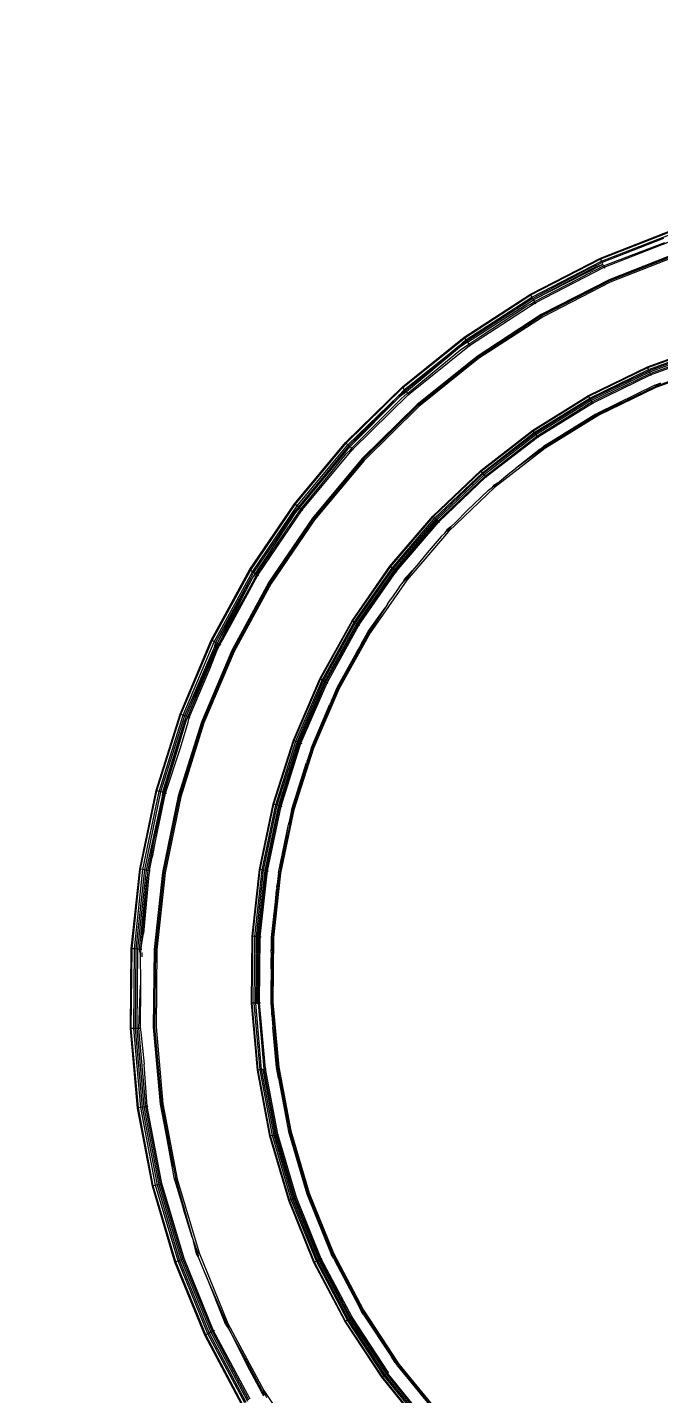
# Model space of a CAD drawing. Header units: millimetres. Extents: x -4865574 to 353735, y -2734656 to 279194.
# Drawn here: x -4832993.6 to -4832963.9, y -2670837 to -2670772.7 of the extents above; entities that cross this region are included whole.
import ezdxf

# ---------------------------------------------------------------- set-up
doc = ezdxf.new("R2010")
doc.units = ezdxf.units.MM
doc.layers.add('+AT9-Hardscape', color=1, linetype='Continuous')
doc.layers.add('+AT9-Hatch', color=8, linetype='Continuous')

# ---------------------------------------------------------------- blocks, each defined once
blk = doc.blocks.new('TABLE1')
at = {"layer": '+AT9-Hardscape'}
for p, q in [((-1308.096, 456.9), (-1304.667, 458.244)), ((-1308.08, 456.862), (-1304.656, 458.204)), ((-1308.037, 456.757), (-1304.623, 458.095)), ((-1305.129, 457.816), (-1308.011, 456.693)), ((-1307.946, 456.535), (-1305.074, 457.641)), ((-1307.92, 456.471), (-1304.561, 457.787)), ((-1304.355, 457.191), (-1307.681, 455.887)), ((-1307.67, 455.859), (-1304.347, 457.162)), ((-1304.337, 457.129), (-1307.657, 455.828)), ((-1304.319, 457.067), (-1307.632, 455.768)), ((-1311.381, 455.208), (-1308.096, 456.9)), ((-1311.362, 455.172), (-1308.08, 456.862)), ((-1311.309, 455.072), (-1308.037, 456.757)), ((-1308.491, 456.468), (-1311.273, 455.004)), ((-1307.974, 456.603), (-1311.241, 454.945)), ((-1308.465, 456.406), (-1311.241, 454.945)), ((-1311.164, 454.8), (-1307.92, 456.471)), ((-1308.284, 456.551), (-1308.491, 456.468)), ((-1307.974, 456.603), (-1308.465, 456.406)), ((-1308.347, 456.329), (-1307.946, 456.535)), ((-1308.011, 456.693), (-1308.284, 456.551)), ((-1308.08, 456.862), (-1308.096, 456.9)), ((-1308.037, 456.757), (-1308.08, 456.862)), ((-1308.011, 456.693), (-1308.037, 456.757)), ((-1307.984, 456.628), (-1308.011, 456.693)), ((-1307.974, 456.603), (-1307.946, 456.535)), ((-1307.946, 456.535), (-1307.92, 456.471)), ((-1307.92, 456.471), (-1307.903, 456.43)), ((-1311.197, 454.861), (-1309.156, 455.912)), ((-1307.681, 455.887), (-1310.869, 454.246)), ((-1310.854, 454.219), (-1307.67, 455.859)), ((-1307.657, 455.828), (-1310.839, 454.189)), ((-1307.632, 455.768), (-1310.808, 454.133)), ((-1309.156, 455.912), (-1308.42, 456.299)), ((-1308.42, 456.299), (-1308.347, 456.329)), ((-1314.491, 453.186), (-1311.381, 455.208)), ((-1314.468, 453.152), (-1311.362, 455.172)), ((-1314.406, 453.058), (-1311.309, 455.072)), ((-1311.362, 455.172), (-1311.381, 455.208)), ((-1311.309, 455.072), (-1311.362, 455.172)), ((-1311.273, 455.004), (-1311.309, 455.072)), ((-1311.273, 455.004), (-1314.371, 453.006)), ((-1314.333, 452.951), (-1311.241, 454.945)), ((-1314.235, 452.803), (-1311.164, 454.8)), ((-1313.708, 453.229), (-1311.619, 454.616)), ((-1311.619, 454.616), (-1311.381, 454.741)), ((-1311.381, 454.741), (-1311.197, 454.861)), ((-1311.241, 454.945), (-1311.273, 455.004)), ((-1311.241, 454.945), (-1311.197, 454.861)), ((-1311.197, 454.861), (-1311.164, 454.8)), ((-1311.164, 454.8), (-1311.144, 454.761)), ((-1310.869, 454.246), (-1313.886, 452.284)), ((-1313.869, 452.259), (-1310.854, 454.219)), ((-1310.839, 454.189), (-1313.85, 452.231)), ((-1310.808, 454.133), (-1313.814, 452.178)), ((-1317.393, 450.854), (-1314.491, 453.186)), ((-1317.367, 450.822), (-1314.468, 453.152)), ((-1314.468, 453.152), (-1314.491, 453.186)), ((-1314.406, 453.058), (-1314.468, 453.152)), ((-1314.273, 452.861), (-1313.708, 453.229)), ((-1317.295, 450.736), (-1314.744, 452.758)), ((-1314.744, 452.758), (-1317.251, 450.683)), ((-1314.706, 452.703), (-1317.251, 450.683)), ((-1314.706, 452.703), (-1317.197, 450.619)), ((-1317.1, 450.501), (-1314.235, 452.803)), ((-1316.984, 450.682), (-1314.641, 452.608)), ((-1314.744, 452.758), (-1314.406, 453.058)), ((-1314.371, 453.006), (-1314.744, 452.758)), ((-1314.371, 453.006), (-1314.706, 452.703)), ((-1314.333, 452.951), (-1314.706, 452.703)), ((-1314.641, 452.608), (-1314.331, 452.814)), ((-1314.371, 453.006), (-1314.406, 453.058)), ((-1314.333, 452.951), (-1314.371, 453.006)), ((-1314.333, 452.951), (-1314.273, 452.861)), ((-1314.331, 452.814), (-1314.273, 452.861)), ((-1314.273, 452.861), (-1314.235, 452.803)), ((-1314.235, 452.803), (-1314.21, 452.767)), ((-1305.883, 451.788), (-1302.996, 452.839)), ((-1305.87, 451.756), (-1302.986, 452.805)), ((-1305.834, 451.667), (-1302.959, 452.712)), ((-1302.943, 452.656), (-1305.812, 451.612)), ((-1302.922, 452.587), (-1305.785, 451.545)), ((-1305.758, 451.478), (-1302.902, 452.517)), ((-1313.886, 452.284), (-1316.701, 450.021)), ((-1316.682, 449.998), (-1313.869, 452.259)), ((-1313.85, 452.231), (-1316.66, 449.973)), ((-1313.814, 452.178), (-1316.62, 449.924)), ((-1305.736, 451.424), (-1302.885, 452.461)), ((-1302.719, 451.894), (-1305.514, 450.877)), ((-1302.703, 451.842), (-1305.494, 450.827)), ((-1308.651, 450.443), (-1305.883, 451.788)), ((-1308.634, 450.412), (-1305.87, 451.756)), ((-1308.59, 450.327), (-1305.834, 451.667)), ((-1305.812, 451.612), (-1308.562, 450.275)), ((-1305.785, 451.545), (-1308.529, 450.211)), ((-1308.495, 450.147), (-1305.758, 451.478)), ((-1308.468, 450.095), (-1305.736, 451.424)), ((-1305.87, 451.756), (-1305.883, 451.788)), ((-1305.834, 451.667), (-1305.87, 451.756)), ((-1305.812, 451.612), (-1305.834, 451.667)), ((-1305.785, 451.545), (-1305.812, 451.612)), ((-1305.785, 451.545), (-1305.758, 451.478)), ((-1305.758, 451.478), (-1305.736, 451.424)), ((-1305.736, 451.424), (-1305.722, 451.389)), ((-1320.058, 448.236), (-1317.393, 450.854)), ((-1320.028, 448.207), (-1317.367, 450.822)), ((-1317.57, 450.435), (-1317.295, 450.736)), ((-1317.251, 450.683), (-1317.57, 450.435)), ((-1317.251, 450.683), (-1317.527, 450.384)), ((-1317.197, 450.619), (-1317.527, 450.384)), ((-1317.367, 450.822), (-1317.393, 450.854)), ((-1317.295, 450.736), (-1317.367, 450.822)), ((-1317.251, 450.683), (-1317.295, 450.736)), ((-1317.197, 450.619), (-1317.251, 450.683)), ((-1317.197, 450.619), (-1317.144, 450.554)), ((-1317.162, 450.536), (-1317.144, 450.554)), ((-1317.144, 450.554), (-1316.984, 450.682)), ((-1317.144, 450.554), (-1317.1, 450.501)), ((-1305.535, 450.928), (-1308.219, 449.623)), ((-1305.514, 450.877), (-1308.194, 449.574)), ((-1305.494, 450.827), (-1308.169, 449.526)), ((-1305.535, 450.928), (-1305.284, 451.019)), ((-1305.525, 450.904), (-1305.284, 451.019)), ((-1305.284, 451.019), (-1305.253, 451.031)), ((-1319.948, 448.129), (-1317.57, 450.435)), ((-1317.57, 450.435), (-1319.903, 448.086)), ((-1317.527, 450.384), (-1319.903, 448.086)), ((-1317.527, 450.384), (-1319.856, 448.039)), ((-1319.73, 447.916), (-1317.1, 450.501)), ((-1319.373, 448.363), (-1317.453, 450.297)), ((-1316.701, 450.021), (-1319.285, 447.482)), ((-1319.264, 447.461), (-1316.682, 449.998)), ((-1316.66, 449.973), (-1319.24, 447.438)), ((-1316.62, 449.924), (-1319.195, 447.393)), ((-1317.453, 450.297), (-1317.162, 450.536)), ((-1317.1, 450.501), (-1317.072, 450.468)), ((-1311.27, 448.816), (-1308.651, 450.443)), ((-1311.251, 448.786), (-1308.634, 450.412)), ((-1311.198, 448.707), (-1308.59, 450.327)), ((-1308.562, 450.275), (-1311.166, 448.657)), ((-1308.529, 450.211), (-1311.126, 448.597)), ((-1311.086, 448.537), (-1308.495, 450.147)), ((-1311.054, 448.489), (-1308.468, 450.095)), ((-1308.634, 450.412), (-1308.651, 450.443)), ((-1308.59, 450.327), (-1308.634, 450.412)), ((-1308.562, 450.275), (-1308.59, 450.327)), ((-1308.529, 450.211), (-1308.562, 450.275)), ((-1308.529, 450.211), (-1308.495, 450.147)), ((-1308.495, 450.147), (-1308.468, 450.095)), ((-1308.468, 450.095), (-1308.45, 450.062)), ((-1308.194, 449.574), (-1310.731, 447.999)), ((-1308.169, 449.526), (-1310.701, 447.953)), ((-1308.304, 449.57), (-1310.203, 448.391)), ((-1308.304, 449.57), (-1308.219, 449.623)), ((-1308.304, 449.57), (-1308.207, 449.6)), ((-1313.714, 446.924), (-1311.27, 448.816)), ((-1313.692, 446.897), (-1311.251, 448.786)), ((-1313.632, 446.822), (-1311.198, 448.707)), ((-1311.166, 448.657), (-1313.595, 446.777)), ((-1311.251, 448.786), (-1311.27, 448.816)), ((-1311.198, 448.707), (-1311.251, 448.786)), ((-1311.166, 448.657), (-1311.198, 448.707)), ((-1311.126, 448.597), (-1311.166, 448.657)), ((-1322.457, 445.359), (-1320.058, 448.236)), ((-1322.425, 445.334), (-1320.028, 448.207)), ((-1322.337, 445.265), (-1319.948, 448.129)), ((-1319.903, 448.086), (-1322.277, 445.217)), ((-1322.225, 445.176), (-1319.856, 448.039)), ((-1320.028, 448.207), (-1320.058, 448.236)), ((-1319.948, 448.129), (-1320.028, 448.207)), ((-1319.903, 448.086), (-1319.948, 448.129)), ((-1319.856, 448.039), (-1319.903, 448.086)), ((-1319.83, 448.014), (-1319.779, 447.964)), ((-1319.779, 447.964), (-1319.373, 448.363)), ((-1311.126, 448.597), (-1313.55, 446.721)), ((-1313.505, 446.666), (-1311.086, 448.537)), ((-1313.467, 446.621), (-1311.054, 448.489)), ((-1310.731, 447.999), (-1312.103, 447.005)), ((-1311.126, 448.597), (-1311.086, 448.537)), ((-1311.086, 448.537), (-1311.054, 448.489)), ((-1311.054, 448.489), (-1311.034, 448.458)), ((-1310.92, 447.92), (-1310.761, 448.044)), ((-1310.92, 447.92), (-1310.746, 448.023)), ((-1310.203, 448.391), (-1310.761, 448.044)), ((-1310.746, 448.023), (-1310.203, 448.391)), ((-1322.099, 445.076), (-1319.73, 447.916)), ((-1319.285, 447.482), (-1321.613, 444.691)), ((-1321.589, 444.673), (-1319.264, 447.461)), ((-1319.24, 447.438), (-1321.563, 444.652)), ((-1319.195, 447.393), (-1321.514, 444.613)), ((-1321.157, 446.312), (-1320.026, 447.705)), ((-1320.026, 447.705), (-1319.831, 447.903)), ((-1319.831, 447.903), (-1319.779, 447.964)), ((-1319.779, 447.964), (-1319.73, 447.916)), ((-1319.73, 447.916), (-1319.699, 447.886)), ((-1310.701, 447.953), (-1313.064, 446.125)), ((-1310.92, 447.92), (-1312.103, 447.005)), ((-1315.959, 444.786), (-1313.714, 446.924)), ((-1315.934, 444.761), (-1313.692, 446.897)), ((-1315.867, 444.694), (-1313.632, 446.822)), ((-1313.595, 446.777), (-1315.826, 444.653)), ((-1313.55, 446.721), (-1315.775, 444.602)), ((-1313.692, 446.897), (-1313.714, 446.924)), ((-1313.632, 446.822), (-1313.692, 446.897)), ((-1313.595, 446.777), (-1313.632, 446.822)), ((-1313.55, 446.721), (-1313.595, 446.777)), ((-1313.55, 446.721), (-1313.505, 446.666)), ((-1312.929, 446.333), (-1312.35, 446.814)), ((-1312.35, 446.814), (-1312.103, 447.005)), ((-1322.153, 445.119), (-1321.157, 446.312)), ((-1315.725, 444.552), (-1313.505, 446.666)), ((-1315.684, 444.51), (-1313.467, 446.621)), ((-1313.064, 446.125), (-1315.233, 444.059)), ((-1313.505, 446.666), (-1313.467, 446.621)), ((-1313.467, 446.621), (-1313.444, 446.592)), ((-1313.353, 445.998), (-1313.168, 446.139)), ((-1313.168, 446.139), (-1313.132, 446.209)), ((-1313.168, 446.139), (-1313.116, 446.189)), ((-1313.098, 446.167), (-1313.168, 446.139)), ((-1312.929, 446.333), (-1313.132, 446.209)), ((-1313.116, 446.189), (-1312.929, 446.333)), ((-1312.929, 446.333), (-1313.098, 446.167)), ((-1313.353, 445.998), (-1314.362, 445.037)), ((-1324.566, 442.253), (-1322.457, 445.359)), ((-1324.532, 442.232), (-1322.425, 445.334)), ((-1324.438, 442.172), (-1322.337, 445.265)), ((-1324.182, 442.009), (-1322.099, 445.076)), ((-1322.425, 444.93), (-1323.702, 442.991)), ((-1322.477, 444.971), (-1323.347, 443.65)), ((-1322.425, 444.93), (-1323.347, 443.65)), ((-1322.567, 444.509), (-1322.335, 444.861)), ((-1322.277, 445.217), (-1322.477, 444.971)), ((-1322.425, 445.334), (-1322.457, 445.359)), ((-1322.337, 445.265), (-1322.425, 445.334)), ((-1322.277, 445.217), (-1322.425, 444.93)), ((-1322.225, 445.176), (-1322.425, 444.93)), ((-1322.277, 445.217), (-1322.337, 445.265)), ((-1322.335, 444.861), (-1322.29, 444.916)), ((-1322.29, 444.916), (-1322.153, 445.119)), ((-1322.225, 445.176), (-1322.277, 445.217)), ((-1322.225, 445.176), (-1322.153, 445.119)), ((-1322.153, 445.119), (-1322.099, 445.076)), ((-1322.099, 445.076), (-1322.065, 445.049)), ((-1317.98, 442.425), (-1315.959, 444.786)), ((-1315.934, 444.761), (-1315.959, 444.786)), ((-1314.362, 445.037), (-1314.891, 444.498)), ((-1324.239, 442.046), (-1322.567, 444.509)), ((-1321.613, 444.691), (-1323.659, 441.678)), ((-1323.634, 441.662), (-1321.589, 444.673)), ((-1321.563, 444.652), (-1323.606, 441.644)), ((-1321.514, 444.613), (-1323.553, 441.611)), ((-1317.954, 442.403), (-1315.934, 444.761)), ((-1317.88, 442.343), (-1315.867, 444.694)), ((-1315.826, 444.653), (-1317.835, 442.306)), ((-1315.775, 444.602), (-1317.78, 442.261)), ((-1317.725, 442.216), (-1315.725, 444.552)), ((-1317.679, 442.179), (-1315.684, 444.51)), ((-1315.867, 444.694), (-1315.934, 444.761)), ((-1315.826, 444.653), (-1315.867, 444.694)), ((-1315.775, 444.602), (-1315.826, 444.653)), ((-1315.775, 444.602), (-1315.725, 444.552)), ((-1315.725, 444.552), (-1315.684, 444.51)), ((-1315.684, 444.51), (-1315.657, 444.484)), ((-1315.339, 444.062), (-1315.309, 444.135)), ((-1315.119, 444.281), (-1315.309, 444.135)), ((-1315.291, 444.117), (-1315.119, 444.281)), ((-1315.119, 444.281), (-1315.271, 444.097)), ((-1314.891, 444.498), (-1315.119, 444.281)), ((-1323.347, 443.65), (-1324.38, 442.136)), ((-1315.233, 444.059), (-1317.187, 441.777)), ((-1315.57, 443.831), (-1316.228, 443.062)), ((-1315.57, 443.831), (-1315.402, 443.988)), ((-1315.402, 443.988), (-1315.339, 444.062)), ((-1315.339, 444.062), (-1315.291, 444.117)), ((-1315.271, 444.097), (-1315.339, 444.062)), ((-1323.702, 442.991), (-1324.31, 442.091)), ((-1316.228, 443.062), (-1316.708, 442.462)), ((-1326.364, 438.95), (-1324.566, 442.253)), ((-1326.328, 438.932), (-1324.532, 442.232)), ((-1324.532, 442.232), (-1324.566, 442.253)), ((-1324.438, 442.172), (-1324.532, 442.232)), ((-1319.758, 439.865), (-1317.98, 442.425)), ((-1319.729, 439.846), (-1317.954, 442.403)), ((-1319.65, 439.794), (-1317.88, 442.343)), ((-1317.835, 442.306), (-1319.602, 439.762)), ((-1317.78, 442.261), (-1319.543, 439.723)), ((-1319.483, 439.684), (-1317.725, 442.216)), ((-1317.954, 442.403), (-1317.98, 442.425)), ((-1317.88, 442.343), (-1317.954, 442.403)), ((-1317.835, 442.306), (-1317.88, 442.343)), ((-1317.78, 442.261), (-1317.835, 442.306)), ((-1317.78, 442.261), (-1317.725, 442.216)), ((-1317.725, 442.216), (-1317.679, 442.179)), ((-1316.915, 442.221), (-1317.271, 441.845)), ((-1317.251, 441.829), (-1316.915, 442.221)), ((-1316.915, 442.221), (-1317.229, 441.811)), ((-1316.708, 442.462), (-1316.915, 442.221)), ((-1326.229, 438.882), (-1324.438, 442.172)), ((-1324.508, 441.886), (-1326.168, 438.852)), ((-1324.508, 441.886), (-1326.093, 438.815)), ((-1326.018, 438.778), (-1324.356, 441.791)), ((-1325.828, 438.985), (-1324.182, 442.009)), ((-1325.828, 438.985), (-1324.356, 441.791)), ((-1323.659, 441.678), (-1325.404, 438.473)), ((-1325.377, 438.46), (-1323.634, 441.662)), ((-1323.606, 441.644), (-1325.347, 438.445)), ((-1323.553, 441.611), (-1325.291, 438.417)), ((-1324.452, 441.851), (-1324.765, 441.255)), ((-1324.38, 442.136), (-1324.508, 441.886)), ((-1324.384, 441.954), (-1324.452, 441.851)), ((-1324.38, 442.136), (-1324.438, 442.172)), ((-1324.31, 442.091), (-1324.384, 441.954)), ((-1324.31, 442.091), (-1324.38, 442.136)), ((-1324.356, 441.791), (-1324.239, 442.046)), ((-1324.31, 442.091), (-1324.239, 442.046)), ((-1324.239, 442.046), (-1324.182, 442.009)), ((-1324.182, 442.009), (-1324.145, 441.986)), ((-1319.435, 439.652), (-1317.679, 442.179)), ((-1317.187, 441.777), (-1318.905, 439.302)), ((-1317.679, 442.179), (-1317.651, 442.156)), ((-1317.548, 441.445), (-1317.414, 441.597)), ((-1317.414, 441.597), (-1317.352, 441.685)), ((-1317.352, 441.685), (-1317.271, 441.845)), ((-1317.352, 441.685), (-1317.251, 441.829)), ((-1317.229, 441.811), (-1317.352, 441.685)), ((-1324.765, 441.255), (-1326.093, 438.815)), ((-1324.765, 441.255), (-1326.018, 438.778)), ((-1317.548, 441.445), (-1317.935, 440.887)), ((-1318.995, 439.361), (-1318.209, 440.473)), ((-1318.209, 440.473), (-1318.95, 439.332)), ((-1318.087, 440.645), (-1318.209, 440.473)), ((-1318.087, 440.645), (-1317.935, 440.887)), ((-1321.274, 437.132), (-1319.758, 439.865)), ((-1321.243, 437.116), (-1319.729, 439.846)), ((-1321.16, 437.072), (-1319.65, 439.794)), ((-1319.602, 439.762), (-1321.108, 437.046)), ((-1319.543, 439.723), (-1321.045, 437.013)), ((-1320.983, 436.98), (-1319.483, 439.684)), ((-1320.931, 436.953), (-1319.435, 439.652)), ((-1319.729, 439.846), (-1319.758, 439.865)), ((-1319.65, 439.794), (-1319.729, 439.846)), ((-1319.602, 439.762), (-1319.65, 439.794)), ((-1319.543, 439.723), (-1319.602, 439.762)), ((-1319.543, 439.723), (-1319.483, 439.684)), ((-1319.483, 439.684), (-1319.435, 439.652)), ((-1319.435, 439.652), (-1319.404, 439.631)), ((-1325.957, 438.748), (-1325.828, 438.985)), ((-1318.95, 439.332), (-1320.397, 436.722)), ((-1318.905, 439.302), (-1320.371, 436.66)), ((-1319.265, 438.874), (-1318.995, 439.361)), ((-1319.265, 438.874), (-1318.95, 439.332)), ((-1327.833, 435.483), (-1326.364, 438.95)), ((-1327.795, 435.469), (-1326.328, 438.932)), ((-1327.691, 435.43), (-1326.229, 438.882)), ((-1326.228, 438.608), (-1327.627, 435.406)), ((-1327.471, 435.348), (-1326.018, 438.778)), ((-1326.169, 438.579), (-1327.471, 435.348)), ((-1326.228, 438.608), (-1327.245, 436.095)), ((-1326.169, 438.579), (-1327.245, 436.095)), ((-1325.404, 438.473), (-1326.828, 435.11)), ((-1326.8, 435.099), (-1325.377, 438.46)), ((-1325.347, 438.445), (-1326.769, 435.088)), ((-1325.291, 438.417), (-1326.71, 435.066)), ((-1326.44, 437.607), (-1326.067, 438.529)), ((-1326.328, 438.932), (-1326.364, 438.95)), ((-1326.229, 438.882), (-1326.328, 438.932)), ((-1326.168, 438.852), (-1326.229, 438.882)), ((-1326.168, 438.852), (-1326.228, 438.608)), ((-1326.093, 438.815), (-1326.228, 438.608)), ((-1326.093, 438.815), (-1326.169, 438.579)), ((-1326.018, 438.778), (-1326.169, 438.579)), ((-1326.093, 438.815), (-1326.168, 438.852)), ((-1326.093, 438.815), (-1326.018, 438.778)), ((-1326.067, 438.529), (-1325.977, 438.702)), ((-1326.018, 438.778), (-1325.957, 438.748)), ((-1325.977, 438.702), (-1325.957, 438.748)), ((-1325.957, 438.748), (-1325.918, 438.729)), ((-1319.466, 438.512), (-1320.465, 436.71)), ((-1320.397, 436.722), (-1319.466, 438.512)), ((-1319.328, 438.761), (-1319.466, 438.512)), ((-1319.311, 438.791), (-1319.328, 438.761)), ((-1319.311, 438.791), (-1319.265, 438.874)), ((-1327.407, 435.325), (-1326.44, 437.607)), ((-1322.512, 434.254), (-1321.274, 437.132)), ((-1322.48, 434.241), (-1321.243, 437.116)), ((-1322.393, 434.206), (-1321.16, 437.072)), ((-1321.243, 437.116), (-1321.274, 437.132)), ((-1321.16, 437.072), (-1321.243, 437.116)), ((-1321.108, 437.046), (-1321.16, 437.072)), ((-1321.108, 437.046), (-1322.339, 434.185)), ((-1321.045, 437.013), (-1322.273, 434.159)), ((-1322.207, 434.133), (-1320.983, 436.98)), ((-1322.154, 434.111), (-1320.931, 436.953)), ((-1320.371, 436.66), (-1321.567, 433.878)), ((-1320.418, 436.685), (-1321.55, 434.053)), ((-1321.045, 437.013), (-1321.108, 437.046)), ((-1321.045, 437.013), (-1320.983, 436.98)), ((-1320.983, 436.98), (-1320.931, 436.953)), ((-1320.931, 436.953), (-1320.899, 436.936)), ((-1320.465, 436.71), (-1320.707, 436.149)), ((-1320.707, 436.149), (-1320.418, 436.685)), ((-1320.397, 436.722), (-1320.418, 436.685)), ((-1327.245, 436.095), (-1327.549, 435.377)), ((-1321.667, 433.918), (-1320.794, 435.947)), ((-1321.55, 434.053), (-1320.794, 435.947)), ((-1320.723, 436.101), (-1320.794, 435.947)), ((-1320.723, 436.101), (-1320.707, 436.149)), ((-1328.956, 431.888), (-1327.833, 435.483)), ((-1328.917, 431.878), (-1327.795, 435.469)), ((-1328.81, 431.85), (-1327.691, 435.43)), ((-1327.627, 435.406), (-1328.744, 431.833)), ((-1327.558, 435.147), (-1327.944, 433.834)), ((-1327.795, 435.469), (-1327.833, 435.483)), ((-1327.691, 435.43), (-1327.795, 435.469)), ((-1327.619, 435.169), (-1327.711, 434.86)), ((-1327.627, 435.406), (-1327.691, 435.43)), ((-1327.549, 435.377), (-1327.627, 435.406)), ((-1327.595, 435.23), (-1327.619, 435.169)), ((-1327.549, 435.377), (-1327.595, 435.23)), ((-1327.471, 435.348), (-1327.558, 435.147)), ((-1327.549, 435.377), (-1327.471, 435.348)), ((-1327.471, 435.348), (-1327.407, 435.325)), ((-1327.451, 435.108), (-1327.407, 435.325)), ((-1327.407, 435.325), (-1327.367, 435.31)), ((-1327.711, 434.86), (-1328.663, 431.813)), ((-1327.711, 434.86), (-1328.612, 431.799)), ((-1326.828, 435.11), (-1327.918, 431.622)), ((-1327.889, 431.615), (-1326.8, 435.099)), ((-1326.769, 435.088), (-1327.857, 431.607)), ((-1327.808, 433.899), (-1327.451, 435.108)), ((-1326.71, 435.066), (-1327.796, 431.591)), ((-1328.516, 431.775), (-1327.808, 433.899)), ((-1323.46, 431.261), (-1322.512, 434.254)), ((-1323.427, 431.251), (-1322.48, 434.241)), ((-1323.337, 431.226), (-1322.393, 434.206)), ((-1322.339, 434.185), (-1323.281, 431.21)), ((-1322.273, 434.159), (-1323.213, 431.191)), ((-1323.145, 431.172), (-1322.207, 434.133)), ((-1323.09, 431.156), (-1322.154, 434.111)), ((-1322.48, 434.241), (-1322.512, 434.254)), ((-1321.567, 433.878), (-1322.484, 430.985)), ((-1322.393, 434.206), (-1322.48, 434.241)), ((-1321.632, 433.851), (-1322.467, 431.214)), ((-1322.339, 434.185), (-1322.393, 434.206)), ((-1322.273, 434.159), (-1322.339, 434.185)), ((-1322.273, 434.159), (-1322.207, 434.133)), ((-1322.207, 434.133), (-1322.154, 434.111)), ((-1322.154, 434.111), (-1322.12, 434.098)), ((-1321.667, 433.918), (-1321.864, 433.277)), ((-1321.864, 433.277), (-1321.632, 433.851)), ((-1321.632, 433.851), (-1321.617, 433.898)), ((-1321.617, 433.898), (-1321.55, 434.053)), ((-1327.944, 433.834), (-1328.582, 431.792)), ((-1322.587, 431.014), (-1321.893, 433.205)), ((-1322.467, 431.214), (-1321.893, 433.205)), ((-1321.864, 433.277), (-1321.893, 433.205)), ((-1329.724, 428.201), (-1328.956, 431.888)), ((-1329.684, 428.196), (-1328.917, 431.878)), ((-1329.574, 428.179), (-1328.81, 431.85)), ((-1328.744, 431.833), (-1329.506, 428.17)), ((-1328.668, 431.606), (-1329.424, 428.157)), ((-1328.668, 431.606), (-1329.181, 428.917)), ((-1329.181, 428.917), (-1328.605, 431.59)), ((-1329.144, 428.758), (-1328.516, 431.775)), ((-1328.605, 431.59), (-1329.144, 428.758)), ((-1328.917, 431.878), (-1328.956, 431.888)), ((-1328.81, 431.85), (-1328.917, 431.878)), ((-1328.744, 431.833), (-1328.81, 431.85)), ((-1328.663, 431.813), (-1328.744, 431.833)), ((-1328.663, 431.813), (-1328.668, 431.606)), ((-1328.612, 431.799), (-1328.668, 431.606)), ((-1328.663, 431.813), (-1328.612, 431.799)), ((-1327.918, 431.622), (-1328.663, 428.046)), ((-1328.633, 428.042), (-1327.889, 431.615)), ((-1328.612, 431.799), (-1328.582, 431.792)), ((-1328.582, 431.792), (-1328.605, 431.59)), ((-1327.857, 431.607), (-1328.6, 428.037)), ((-1328.582, 431.792), (-1328.516, 431.775)), ((-1327.796, 431.591), (-1328.538, 428.028)), ((-1328.516, 431.775), (-1328.475, 431.764)), ((-1324.108, 428.182), (-1323.46, 431.261)), ((-1324.074, 428.176), (-1323.427, 431.251)), ((-1323.982, 428.16), (-1323.337, 431.226)), ((-1323.281, 431.21), (-1323.925, 428.151)), ((-1323.213, 431.191), (-1323.856, 428.139)), ((-1323.786, 428.127), (-1323.145, 431.172)), ((-1323.73, 428.117), (-1323.09, 431.156)), ((-1323.427, 431.251), (-1323.46, 431.261)), ((-1323.337, 431.226), (-1323.427, 431.251)), ((-1323.281, 431.21), (-1323.337, 431.226)), ((-1323.213, 431.191), (-1323.281, 431.21)), ((-1323.213, 431.191), (-1323.145, 431.172)), ((-1323.145, 431.172), (-1323.09, 431.156)), ((-1322.544, 430.956), (-1323.121, 428.218)), ((-1322.484, 430.985), (-1323.11, 428.009)), ((-1323.09, 431.156), (-1323.055, 431.146)), ((-1322.594, 430.976), (-1322.721, 430.348)), ((-1322.721, 430.348), (-1322.544, 430.956)), ((-1322.594, 430.976), (-1322.587, 431.014)), ((-1322.535, 430.999), (-1322.544, 430.956)), ((-1322.535, 430.999), (-1322.467, 431.214)), ((-1323.215, 428.028), (-1322.739, 430.29)), ((-1323.121, 428.218), (-1322.739, 430.29)), ((-1322.721, 430.348), (-1322.739, 430.29)), ((-1329.181, 428.917), (-1329.341, 428.145)), ((-1329.274, 428.136), (-1329.144, 428.758)), ((-1330.127, 424.462), (-1329.724, 428.201)), ((-1330.086, 424.46), (-1329.684, 428.196)), ((-1329.975, 424.456), (-1329.574, 428.179)), ((-1329.506, 428.17), (-1329.907, 424.453)), ((-1329.424, 428.157), (-1329.823, 424.45)), ((-1329.684, 428.196), (-1329.724, 428.201)), ((-1329.574, 428.179), (-1329.684, 428.196)), ((-1329.506, 428.17), (-1329.574, 428.179)), ((-1329.424, 428.157), (-1329.506, 428.17)), ((-1329.424, 428.157), (-1329.341, 428.145)), ((-1329.341, 428.145), (-1329.359, 427.981)), ((-1329.341, 428.145), (-1329.274, 428.136)), ((-1329.274, 428.136), (-1329.288, 428.003)), ((-1329.274, 428.136), (-1329.231, 428.129)), ((-1324.45, 425.051), (-1324.108, 428.182)), ((-1324.415, 425.049), (-1324.074, 428.176)), ((-1324.322, 425.042), (-1323.982, 428.16)), ((-1323.925, 428.151), (-1324.265, 425.039)), ((-1323.856, 428.139), (-1324.194, 425.034)), ((-1324.124, 425.029), (-1323.786, 428.127)), ((-1324.074, 428.176), (-1324.108, 428.182)), ((-1323.982, 428.16), (-1324.074, 428.176)), ((-1324.067, 425.025), (-1323.73, 428.117)), ((-1323.925, 428.151), (-1323.982, 428.16)), ((-1323.856, 428.139), (-1323.925, 428.151)), ((-1323.856, 428.139), (-1323.786, 428.127)), ((-1323.786, 428.127), (-1323.73, 428.117)), ((-1323.73, 428.117), (-1323.694, 428.111)), ((-1323.121, 428.218), (-1323.163, 428.019)), ((-1329.74, 424.446), (-1329.375, 427.828)), ((-1329.375, 427.828), (-1329.672, 424.443)), ((-1329.299, 427.945), (-1329.55, 425.171)), ((-1329.364, 427.955), (-1329.375, 427.828)), ((-1329.359, 427.981), (-1329.364, 427.955)), ((-1329.288, 428.003), (-1329.299, 427.945)), ((-1328.663, 428.046), (-1329.053, 424.418)), ((-1329.024, 424.417), (-1328.633, 428.042)), ((-1328.6, 428.037), (-1328.991, 424.416)), ((-1328.538, 428.028), (-1328.928, 424.413)), ((-1323.169, 427.961), (-1323.481, 425.102)), ((-1323.11, 428.009), (-1323.44, 424.983)), ((-1323.215, 428.028), (-1323.286, 427.375)), ((-1323.286, 427.375), (-1323.169, 427.961)), ((-1323.163, 428.019), (-1323.169, 427.961)), ((-1323.302, 427.229), (-1323.546, 424.99)), ((-1323.481, 425.102), (-1323.302, 427.229)), ((-1323.285, 427.343), (-1323.302, 427.229)), ((-1323.285, 427.343), (-1323.286, 427.375)), ((-1329.672, 424.443), (-1329.55, 425.171)), ((-1324.481, 421.899), (-1324.45, 425.051)), ((-1324.415, 425.049), (-1324.45, 425.051)), ((-1324.447, 421.9), (-1324.415, 425.049)), ((-1324.322, 425.042), (-1324.415, 425.049)), ((-1324.353, 421.903), (-1324.322, 425.042)), ((-1324.265, 425.039), (-1324.322, 425.042)), ((-1324.265, 425.039), (-1324.296, 421.906)), ((-1324.194, 425.034), (-1324.265, 425.039)), ((-1324.194, 425.034), (-1324.226, 421.908)), ((-1324.124, 425.029), (-1324.194, 425.034)), ((-1324.155, 421.911), (-1324.124, 425.029)), ((-1324.124, 425.029), (-1324.067, 425.025)), ((-1324.098, 421.913), (-1324.067, 425.025)), ((-1324.067, 425.025), (-1324.031, 425.023)), ((-1323.546, 424.99), (-1323.553, 424.364)), ((-1323.553, 424.364), (-1323.494, 424.954)), ((-1323.494, 424.954), (-1323.524, 421.934)), ((-1323.493, 424.986), (-1323.494, 424.954)), ((-1323.481, 425.102), (-1323.493, 424.986)), ((-1323.44, 424.983), (-1323.471, 421.936)), ((-1330.161, 420.707), (-1330.127, 424.462)), ((-1330.086, 424.46), (-1330.127, 424.462)), ((-1330.12, 420.71), (-1330.086, 424.46)), ((-1329.975, 424.456), (-1330.086, 424.46)), ((-1330.009, 420.717), (-1329.975, 424.456)), ((-1329.907, 424.453), (-1329.975, 424.456)), ((-1329.907, 424.453), (-1329.941, 420.721)), ((-1329.823, 424.45), (-1329.907, 424.453)), ((-1329.823, 424.45), (-1329.858, 420.727)), ((-1329.823, 424.45), (-1329.74, 424.446)), ((-1329.699, 424.252), (-1329.74, 424.446)), ((-1329.74, 424.446), (-1329.672, 424.443)), ((-1329.672, 424.443), (-1329.699, 424.252)), ((-1329.699, 424.252), (-1329.687, 422.753)), ((-1329.672, 424.443), (-1329.629, 424.442)), ((-1329.63, 424.286), (-1329.633, 424.25)), ((-1329.633, 424.25), (-1329.632, 424.078)), ((-1329.053, 424.418), (-1329.087, 420.776)), ((-1329.057, 420.778), (-1329.024, 424.417)), ((-1328.991, 424.416), (-1329.024, 420.78)), ((-1328.928, 424.413), (-1328.961, 420.784)), ((-1323.551, 424.293), (-1323.556, 424.038)), ((-1323.551, 424.293), (-1323.553, 424.364)), ((-1323.556, 424.038), (-1323.577, 421.932)), ((-1323.524, 421.934), (-1323.556, 424.038)), ((-1329.774, 420.732), (-1329.687, 422.753)), ((-1329.687, 422.753), (-1329.706, 420.736)), ((-1324.447, 421.9), (-1324.481, 421.899)), ((-1324.202, 418.758), (-1324.481, 421.899)), ((-1324.353, 421.903), (-1324.447, 421.9)), ((-1324.168, 418.763), (-1324.447, 421.9)), ((-1324.296, 421.906), (-1324.353, 421.903)), ((-1324.075, 418.776), (-1324.353, 421.903)), ((-1324.226, 421.908), (-1324.296, 421.906)), ((-1324.296, 421.906), (-1324.018, 418.784)), ((-1324.226, 421.908), (-1324.155, 421.911)), ((-1324.155, 421.911), (-1324.189, 421.91)), ((-1324.155, 421.911), (-1324.098, 421.913)), ((-1323.879, 418.804), (-1324.155, 421.911)), ((-1324.098, 421.913), (-1324.061, 421.914)), ((-1323.822, 418.812), (-1324.098, 421.913)), ((-1323.577, 421.932), (-1323.525, 421.353)), ((-1323.525, 421.353), (-1323.524, 421.934)), ((-1323.524, 421.934), (-1323.253, 418.892)), ((-1323.471, 421.936), (-1323.201, 418.9)), ((-1323.525, 421.353), (-1323.475, 420.781)), ((-1330.12, 420.71), (-1330.161, 420.707)), ((-1329.827, 416.976), (-1330.161, 420.707)), ((-1330.009, 420.717), (-1330.12, 420.71)), ((-1329.787, 416.983), (-1330.12, 420.71)), ((-1329.941, 420.721), (-1330.009, 420.717)), ((-1329.677, 417.002), (-1330.009, 420.717)), ((-1329.858, 420.727), (-1329.941, 420.721)), ((-1329.941, 420.721), (-1329.609, 417.013)), ((-1329.858, 420.727), (-1329.774, 420.732)), ((-1329.858, 420.727), (-1329.526, 417.027)), ((-1329.774, 420.732), (-1329.706, 420.736)), ((-1329.444, 417.041), (-1329.774, 420.732)), ((-1329.706, 420.736), (-1329.663, 420.739)), ((-1329.706, 420.736), (-1329.67, 420.537)), ((-1329.67, 420.537), (-1329.51, 419.038)), ((-1329.087, 420.776), (-1328.763, 417.157)), ((-1328.733, 417.162), (-1329.057, 420.778)), ((-1329.024, 420.78), (-1328.701, 417.167)), ((-1328.961, 420.784), (-1328.638, 417.178)), ((-1323.306, 418.885), (-1323.475, 420.781)), ((-1323.253, 418.892), (-1323.475, 420.781)), ((-1329.376, 417.053), (-1329.51, 419.038)), ((-1324.168, 418.763), (-1324.202, 418.758)), ((-1323.615, 415.661), (-1324.202, 418.758)), ((-1324.075, 418.776), (-1324.168, 418.763)), ((-1323.582, 415.669), (-1324.168, 418.763)), ((-1324.018, 418.784), (-1324.075, 418.776)), ((-1323.491, 415.692), (-1324.075, 418.776)), ((-1323.949, 418.794), (-1324.018, 418.784)), ((-1324.018, 418.784), (-1323.435, 415.706)), ((-1323.949, 418.794), (-1323.879, 418.804)), ((-1323.949, 418.794), (-1323.367, 415.723)), ((-1323.879, 418.804), (-1323.822, 418.812)), ((-1323.299, 415.74), (-1323.879, 418.804)), ((-1323.822, 418.812), (-1323.786, 418.817)), ((-1323.243, 415.754), (-1323.822, 418.812)), ((-1323.21, 418.378), (-1323.306, 418.885)), ((-1323.253, 418.892), (-1322.685, 415.893)), ((-1323.21, 418.378), (-1323.253, 418.892)), ((-1323.201, 418.9), (-1322.634, 415.906)), ((-1323.21, 418.378), (-1322.737, 415.88)), ((-1328.763, 417.157), (-1328.206, 414.237)), ((-1328.206, 414.237), (-1328.733, 417.162)), ((-1328.701, 417.167), (-1328.023, 413.614)), ((-1328.638, 417.178), (-1327.962, 413.631)), ((-1329.787, 416.983), (-1329.827, 416.976)), ((-1329.128, 413.307), (-1329.827, 416.976)), ((-1329.677, 417.002), (-1329.787, 416.983)), ((-1329.088, 413.318), (-1329.787, 416.983)), ((-1329.609, 417.013), (-1329.677, 417.002)), ((-1328.98, 413.348), (-1329.677, 417.002)), ((-1329.526, 417.027), (-1329.609, 417.013)), ((-1329.609, 417.013), (-1328.914, 413.367)), ((-1329.526, 417.027), (-1329.444, 417.041)), ((-1329.526, 417.027), (-1328.833, 413.389)), ((-1329.444, 417.041), (-1329.376, 417.053)), ((-1328.752, 413.412), (-1329.444, 417.041)), ((-1329.376, 417.053), (-1329.333, 417.06)), ((-1328.685, 413.43), (-1329.376, 417.053)), ((-1322.737, 415.88), (-1321.875, 412.949)), ((-1322.685, 415.893), (-1321.825, 412.967)), ((-1322.634, 415.906), (-1321.775, 412.985)), ((-1323.582, 415.669), (-1323.615, 415.661)), ((-1322.727, 412.639), (-1323.615, 415.661)), ((-1323.491, 415.692), (-1323.582, 415.669)), ((-1322.695, 412.651), (-1323.582, 415.669)), ((-1323.435, 415.706), (-1323.491, 415.692)), ((-1322.607, 412.683), (-1323.491, 415.692)), ((-1323.367, 415.723), (-1323.435, 415.706)), ((-1323.435, 415.706), (-1322.553, 412.702)), ((-1323.367, 415.723), (-1323.299, 415.74)), ((-1323.367, 415.723), (-1322.486, 412.726)), ((-1323.299, 415.74), (-1323.243, 415.754)), ((-1322.42, 412.75), (-1323.299, 415.74)), ((-1323.243, 415.754), (-1323.208, 415.763)), ((-1322.366, 412.77), (-1323.243, 415.754)), ((-1328.194, 414.17), (-1328.206, 414.237)), ((-1328.185, 414.132), (-1328.194, 414.17)), ((-1328.173, 414.073), (-1328.185, 414.132)), ((-1328.104, 413.702), (-1328.173, 414.073)), ((-1329.088, 413.318), (-1329.128, 413.307)), ((-1328.07, 409.738), (-1329.128, 413.307)), ((-1328.98, 413.348), (-1329.088, 413.318)), ((-1328.032, 409.753), (-1329.088, 413.318)), ((-1328.914, 413.367), (-1328.98, 413.348)), ((-1327.927, 409.794), (-1328.98, 413.348)), ((-1328.833, 413.389), (-1328.914, 413.367)), ((-1328.914, 413.367), (-1327.863, 409.819)), ((-1328.833, 413.389), (-1328.752, 413.412)), ((-1328.833, 413.389), (-1327.784, 409.85)), ((-1328.752, 413.412), (-1328.685, 413.43)), ((-1327.706, 409.881), (-1328.752, 413.412)), ((-1327.641, 409.906), (-1328.685, 413.43)), ((-1328.079, 413.578), (-1328.104, 413.702)), ((-1328.055, 413.605), (-1328.104, 413.702)), ((-1328.079, 413.578), (-1328.055, 413.605)), ((-1328.079, 413.578), (-1327.677, 412.221)), ((-1328.023, 413.614), (-1327.258, 410.913)), ((-1327.962, 413.631), (-1326.94, 410.181)), ((-1322.695, 412.651), (-1322.727, 412.639)), ((-1321.546, 409.723), (-1322.727, 412.639)), ((-1322.607, 412.683), (-1322.695, 412.651)), ((-1321.515, 409.738), (-1322.695, 412.651)), ((-1322.553, 412.702), (-1322.607, 412.683)), ((-1321.431, 409.779), (-1322.607, 412.683)), ((-1322.486, 412.726), (-1322.553, 412.702)), ((-1322.553, 412.702), (-1321.379, 409.805)), ((-1322.486, 412.726), (-1322.42, 412.75)), ((-1322.486, 412.726), (-1321.316, 409.835)), ((-1322.42, 412.75), (-1322.366, 412.77)), ((-1321.252, 409.866), (-1322.42, 412.75)), ((-1322.366, 412.77), (-1322.332, 412.783)), ((-1321.2, 409.892), (-1322.366, 412.77)), ((-1321.875, 412.949), (-1320.73, 410.12)), ((-1321.825, 412.967), (-1320.682, 410.144)), ((-1321.775, 412.985), (-1320.634, 410.167)), ((-1327.258, 410.913), (-1327.677, 412.221)), ((-1327.258, 410.913), (-1327.2, 410.718)), ((-1327.2, 410.718), (-1326.999, 410.158)), ((-1327.059, 410.135), (-1327.2, 410.718)), ((-1327.03, 410.146), (-1327.2, 410.718)), ((-1326.975, 410.01), (-1327.059, 410.135)), ((-1326.975, 410.01), (-1327.03, 410.146)), ((-1326.999, 410.158), (-1326.975, 410.01)), ((-1326.94, 410.181), (-1325.582, 406.862)), ((-1320.615, 409.902), (-1320.73, 410.12)), ((-1320.682, 410.144), (-1319.267, 407.452)), ((-1320.634, 410.167), (-1319.222, 407.481)), ((-1328.032, 409.753), (-1328.07, 409.738)), ((-1326.665, 406.305), (-1328.07, 409.738)), ((-1327.927, 409.794), (-1328.032, 409.753)), ((-1326.629, 406.324), (-1328.032, 409.753)), ((-1327.863, 409.819), (-1327.927, 409.794)), ((-1326.528, 406.375), (-1327.927, 409.794)), ((-1327.784, 409.85), (-1327.863, 409.819)), ((-1327.863, 409.819), (-1326.467, 406.407)), ((-1327.784, 409.85), (-1327.706, 409.881)), ((-1327.784, 409.85), (-1326.391, 406.446)), ((-1327.706, 409.881), (-1327.641, 409.906)), ((-1326.316, 406.484), (-1327.706, 409.881)), ((-1326.254, 406.516), (-1327.641, 409.906)), ((-1326.937, 409.889), (-1326.975, 410.01)), ((-1326.645, 409.205), (-1326.937, 409.889)), ((-1321.515, 409.738), (-1321.546, 409.723)), ((-1320.085, 406.944), (-1321.546, 409.723)), ((-1321.431, 409.779), (-1321.515, 409.738)), ((-1320.056, 406.962), (-1321.515, 409.738)), ((-1321.379, 409.805), (-1321.431, 409.779)), ((-1319.976, 407.012), (-1321.431, 409.779)), ((-1321.316, 409.835), (-1321.379, 409.805)), ((-1321.379, 409.805), (-1319.927, 407.042)), ((-1321.316, 409.835), (-1321.252, 409.866)), ((-1321.316, 409.835), (-1319.867, 407.08)), ((-1321.252, 409.866), (-1321.2, 409.892)), ((-1319.807, 407.117), (-1321.252, 409.866)), ((-1321.2, 409.892), (-1321.167, 409.908)), ((-1319.758, 407.148), (-1321.2, 409.892)), ((-1320.615, 409.902), (-1320.584, 409.85)), ((-1320.572, 409.82), (-1320.584, 409.85)), ((-1319.57, 407.914), (-1320.572, 409.82)), ((-1325.741, 407.084), (-1326.645, 409.205)), ((-1326.645, 409.205), (-1325.731, 406.891)), ((-1319.312, 407.424), (-1319.57, 407.914)), ((-1319.291, 407.438), (-1319.57, 407.914)), ((-1325.639, 406.833), (-1325.741, 407.084)), ((-1325.688, 406.79), (-1325.731, 406.891)), ((-1325.669, 406.818), (-1325.731, 406.891)), ((-1325.582, 406.862), (-1323.902, 403.709)), ((-1320.056, 406.962), (-1320.085, 406.944)), ((-1318.359, 404.33), (-1320.085, 406.944)), ((-1319.976, 407.012), (-1320.056, 406.962)), ((-1318.332, 404.351), (-1320.056, 406.962)), ((-1319.927, 407.042), (-1319.976, 407.012)), ((-1318.257, 404.409), (-1319.976, 407.012)), ((-1319.867, 407.08), (-1319.927, 407.042)), ((-1319.927, 407.042), (-1318.211, 404.444)), ((-1319.867, 407.08), (-1319.807, 407.117)), ((-1319.867, 407.08), (-1318.155, 404.487)), ((-1319.807, 407.117), (-1319.758, 407.148)), ((-1318.099, 404.531), (-1319.807, 407.117)), ((-1319.758, 407.148), (-1319.727, 407.167)), ((-1318.053, 404.566), (-1319.758, 407.148)), ((-1319.232, 407.302), (-1319.312, 407.424)), ((-1319.232, 407.302), (-1319.291, 407.438)), ((-1319.267, 407.452), (-1317.595, 404.921)), ((-1319.232, 407.302), (-1317.902, 405.289)), ((-1319.222, 407.481), (-1317.553, 404.953)), ((-1326.629, 406.324), (-1326.665, 406.305)), ((-1324.928, 403.043), (-1326.665, 406.305)), ((-1326.528, 406.375), (-1326.629, 406.324)), ((-1324.893, 403.065), (-1326.629, 406.324)), ((-1326.467, 406.407), (-1326.528, 406.375)), ((-1324.798, 403.127), (-1326.528, 406.375)), ((-1326.391, 406.446), (-1326.467, 406.407)), ((-1326.467, 406.407), (-1324.74, 403.165)), ((-1326.391, 406.446), (-1326.316, 406.484)), ((-1326.391, 406.446), (-1324.668, 403.211)), ((-1326.316, 406.484), (-1326.254, 406.516)), ((-1324.597, 403.258), (-1326.316, 406.484)), ((-1326.254, 406.516), (-1326.215, 406.536)), ((-1324.539, 403.296), (-1326.254, 406.516)), ((-1325.688, 406.79), (-1325.513, 406.548)), ((-1325.617, 406.793), (-1325.669, 406.818)), ((-1325.639, 406.833), (-1325.617, 406.793)), ((-1325.617, 406.793), (-1325.513, 406.548)), ((-1324.697, 405.065), (-1325.513, 406.548)), ((-1325.513, 406.548), (-1324.662, 404.863)), ((-1323.956, 403.674), (-1324.697, 405.065)), ((-1317.841, 405.201), (-1317.902, 405.289)), ((-1317.729, 405.027), (-1317.841, 405.201)), ((-1317.702, 404.988), (-1317.729, 405.027)), ((-1317.638, 404.888), (-1317.702, 404.988)), ((-1317.595, 404.921), (-1315.684, 402.575)), ((-1317.553, 404.953), (-1315.645, 402.612)), ((-1324.01, 403.639), (-1324.662, 404.863)), ((-1323.985, 403.656), (-1324.662, 404.863)), ((-1318.332, 404.351), (-1318.359, 404.33)), ((-1316.385, 401.907), (-1318.359, 404.33)), ((-1318.257, 404.409), (-1318.332, 404.351)), ((-1316.36, 401.931), (-1318.332, 404.351)), ((-1318.211, 404.444), (-1318.257, 404.409)), ((-1316.291, 401.996), (-1318.257, 404.409)), ((-1318.155, 404.487), (-1318.211, 404.444)), ((-1318.211, 404.444), (-1316.249, 402.036)), ((-1318.155, 404.487), (-1318.099, 404.531)), ((-1318.155, 404.487), (-1316.198, 402.085)), ((-1318.053, 404.566), (-1318.099, 404.531)), ((-1318.099, 404.531), (-1318.078, 404.547)), ((-1316.146, 402.134), (-1318.099, 404.531)), ((-1318.053, 404.566), (-1318.024, 404.589)), ((-1317.638, 404.888), (-1315.793, 402.624)), ((-1323.891, 403.462), (-1324.01, 403.639)), ((-1323.821, 403.473), (-1323.985, 403.656)), ((-1323.956, 403.674), (-1323.821, 403.473)), ((-1323.902, 403.709), (-1321.918, 400.754)), ((-1323.821, 403.473), (-1323.768, 403.377))]:
    blk.add_line(p, q, dxfattribs=at)

msp = doc.modelspace()

# ---------------------------------------------------------------- hatches: boundary and pattern name
at = {"layer": '+AT9-Hatch'}
h = msp.add_hatch(dxfattribs=at)
h.set_pattern_fill('CTYSQMK2', color=8, scale=2, angle=90)
h.set_pattern_definition([(90, (9e-15, 143.7), (-609.6, 609.6), [931.82948, -287.37052]), (180, (-143.7, 9e-15), (-609.6, -609.6), [931.82948, -287.37052]), (135, (-609.6, 465.9), (-609.60134, -609.60134), [203.2, -658.90648]), (405, (-609.6, 465.9), (-609.60134, 609.60134), [203.2, -658.90648]), (135, (-465.9, 609.6), (-609.60134, -609.60134), [203.2, -658.90648]), (405, (-753.3, 609.6), (-609.60134, 609.60134), [203.2, -658.90648])])
h.paths.add_polyline_path([(-4841253.645, -2670527.104), (-4841253.645, -2670577.104), (-4841253.645, -2671727.104), (-4841253.645, -2671777.104), (-4841253.645, -2672927.104), (-4841253.645, -2672977.104), (-4841253.645, -2673132.104), (-4822653.644, -2673132.104), (-4822653.644, -2672397.118), (-4822653.644, -2672347.118), (-4822653.644, -2671197.118), (-4822653.644, -2671147.118), (-4822653.644, -2669997.118), (-4822653.644, -2669947.118), (-4822653.644, -2668797.118), (-4822653.644, -2668747.118), (-4822653.644, -2666527.714), (-4841380.204, -2666527.714), (-4841253.645, -2669327.104), (-4841253.645, -2669377.104), (-4841322.645, -2669377.104), (-4841322.645, -2670527.104)])
edge = h.paths.add_edge_path(flags=16)
edge.add_spline(control_points=[(-4840332.707, -2670233.769), (-4840264.113, -2670154.237), (-4840112.569, -2670007.559), (-4839849.527, -2669831.803), (-4839559.263, -2669705.992), (-4839251.163, -2669634.193), (-4838935.185, -2669618.726), (-4838621.545, -2669660.093), (-4838320.383, -2669756.956), (-4838041.434, -2669906.182), (-4837793.717, -2670102.949), (-4837585.239, -2670340.895), (-4837422.741, -2670612.327), (-4837311.475, -2670908.471), (-4837255.039, -2671219.752), (-4837255.258, -2671536.108), (-4837312.124, -2671847.311), (-4837423.798, -2672143.301), (-4837586.671, -2672414.508), (-4837795.477, -2672652.166), (-4838043.467, -2672848.59), (-4838229.569, -2672947.817), (-4838326.312, -2672988.699)], knot_values=[1.896909, 1.896909, 1.896909, 1.896909, 2.076953, 2.256997, 2.437041, 2.617085, 2.797128, 2.977172, 3.157216, 3.33726, 3.517304, 3.697348, 3.877392, 4.057436, 4.23748, 4.417524, 4.597568, 4.777611, 4.957655, 5.137699, 5.317743, 5.497787, 5.497787, 5.497787, 5.497787], degree=3, periodic=0)
edge.add_line((-4838326.312, -2672988.699), (-4838359.765, -2672948.481))
edge.add_arc((-4839007.504, -2671376.72), 1700, 285.820153, 292.39706, ccw=False)
edge.add_arc((-4839007.504, -2671376.72), 1700, 284.338327, 285.820153, ccw=False)
edge.add_line((-4838574.916, -2673019.373), (-4838587.41, -2672971.929))
edge.add_spline(control_points=[(-4838587.41, -2672971.929), (-4838612.363, -2672978.502), (-4838728.833, -2673006.275), (-4838866.081, -2673023.547), (-4838978.088, -2673026.156), (-4838996.212, -2673026.28)], knot_values=[1.503934, 1.503934, 1.503934, 1.503934, 1.550862, 1.721628, 1.75459, 1.75459, 1.75459, 1.75459], degree=3, periodic=0)
edge.add_spline(control_points=[(-4838996.212, -2673026.28), (-4839071.984, -2673026.795), (-4839209.874, -2673018.235), (-4839345.502, -2672992.508), (-4839405.72, -2672977.53)], knot_values=[1.253278, 1.253278, 1.253278, 1.253278, 1.391083, 1.503934, 1.503934, 1.503934, 1.503934], degree=3, periodic=0)
edge.add_line((-4839405.72, -2672977.53), (-4839414.252, -2673011.829))
edge.add_arc((-4839007.504, -2671376.72), 1700, 256.163969, 256.743441)
edge.add_arc((-4839007.504, -2671376.72), 1700, 257.189441, 258.228528)
edge.add_line((-4839346.007, -2673038.883), (-4839414.252, -2673011.829))
edge.add_arc((-4839007.504, -2671376.72), 1700, 255.211907, 256.163969, ccw=False)
edge.add_arc((-4839007.504, -2671376.72), 1700, 248.755201, 255.211907, ccw=False)
edge.add_arc((-4839007.504, -2671376.72), 1700, 247.278191, 248.755201, ccw=False)
edge.add_arc((-4839007.504, -2671376.72), 1700, 240.781048, 247.278191, ccw=False)
edge.add_line((-4839839.274, -2672859.339), (-4839863.737, -2672902.945))
edge.add_spline(control_points=[(-4839863.737, -2672902.945), (-4839953.847, -2672852.392), (-4840039.467, -2672793.839), (-4840119.259, -2672728.2)], knot_values=[7.091892, 7.091892, 7.091892, 7.091892, 7.269014, 7.269014, 7.269014, 7.269014], degree=3, periodic=0)
edge.add_spline(control_points=[(-4840128.195, -2672720.8), (-4840204.579, -2672657.109), (-4840349.225, -2672513.947), (-4840466.965, -2672347.878), (-4840519.034, -2672258.636)], knot_values=[6.737646, 6.737646, 6.737646, 6.737646, 6.908139, 7.085262, 7.085262, 7.085262, 7.085262], degree=3, periodic=0)
edge.add_spline(control_points=[(-4840519.034, -2672258.636), (-4840571.103, -2672169.394), (-4840615.248, -2672075.529), (-4840650.778, -2671978.509)], knot_values=[6.560523, 6.560523, 6.560523, 6.560523, 6.737646, 6.737646, 6.737646, 6.737646], degree=3, periodic=0)
edge.add_spline(control_points=[(-4840650.778, -2671978.509), (-4840686.308, -2671881.49), (-4840728.451, -2671724.636), (-4840748.442, -2671563.891), (-4840752.748, -2671505.591)], knot_values=[6.283185, 6.283185, 6.283185, 6.283185, 6.460308, 6.560523, 6.560523, 6.560523, 6.560523], degree=3, periodic=0)
edge.add_spline(control_points=[(-4840752.748, -2671505.591), (-4840756.052, -2671460.85), (-4840761.291, -2671312.649), (-4840738.155, -2671061.217), (-4840655.487, -2670761.216), (-4840521.253, -2670480.474), (-4840400.187, -2670312.01), (-4840332.707, -2670233.769)], knot_values=[5.497787, 5.497787, 5.497787, 5.497787, 5.574695, 5.751817, 5.92894, 6.106063, 6.283185, 6.283185, 6.283185, 6.283185], degree=3, periodic=0)
h.paths.add_polyline_path([(-4839326.958, -2673046.435), (-4839311.452, -2673063.339), (-4839354.318, -2673040.967, -0.004534), (-4839397.334, -2673031.42, -0.002528), (-4839414.252, -2673011.829), (-4839345.132, -2673042.855, 0.002724), (-4839326.958, -2673046.435)], flags=16)
h.paths.add_polyline_path([(-4840527.23, -2670671.489), (-4839806.248, -2670671.489), (-4839806.248, -2671511.489), (-4840527.23, -2671511.489)], flags=0)
edge = h.paths.add_edge_path(flags=0)
edge.add_spline(control_points=[(-4840111.719, -2672534.052), (-4840150.397, -2672497.147), (-4840242.474, -2672400.044), (-4840321.801, -2672292.013), (-4840364.278, -2672223.998)], knot_values=[1.253278, 1.253278, 1.253278, 1.253278, 1.353541, 1.503934, 1.503934, 1.503934, 1.503934], degree=3, periodic=0)
edge.add_spline(control_points=[(-4840364.278, -2672223.998), (-4840357.212, -2672235.315), (-4840301.076, -2672322.758), (-4840217.974, -2672428.046), (-4840133.242, -2672513.519), (-4840111.72, -2672534.052)], knot_values=[0.484517, 0.484517, 0.484517, 0.484517, 0.50954, 0.679386, 0.735173, 0.735173, 0.735173, 0.735173], degree=3, periodic=0)
edge = h.paths.add_edge_path(flags=0)
edge.add_spline(control_points=[(-4840111.719, -2672534.052), (-4840082.71, -2672561.73), (-4839982.549, -2672650.36), (-4839871.742, -2672726.003), (-4839790.15, -2672771.777)], knot_values=[1.503934, 1.503934, 1.503934, 1.503934, 1.579131, 1.75459, 1.75459, 1.75459, 1.75459], degree=3, periodic=0)
edge.add_spline(control_points=[(-4839790.15, -2672771.776), (-4839853.668, -2672736.138), (-4839965.758, -2672662.78), (-4840067.717, -2672576.033), (-4840111.72, -2672534.052)], knot_values=[0.735173, 0.735173, 0.735173, 0.735173, 0.871769, 0.985829, 0.985829, 0.985829, 0.985829], degree=3, periodic=0)
edge = h.paths.add_edge_path(flags=0)
edge.add_spline(control_points=[(-4839814.613, -2672815.382), (-4839877.912, -2672779.867), (-4839985.907, -2672709.544), (-4840084.862, -2672627.16), (-4840126.031, -2672589.182)], knot_values=[0.751967, 0.751967, 0.751967, 0.751967, 0.883965, 0.985829, 0.985829, 0.985829, 0.985829], degree=3, periodic=0)
edge.add_spline(control_points=[(-4840126.031, -2672589.182), (-4840102.428, -2672610.958), (-4840005.371, -2672695.397), (-4839898.756, -2672768.178), (-4839814.614, -2672815.383)], knot_values=[1.520728, 1.520728, 1.520728, 1.520728, 1.579131, 1.75459, 1.75459, 1.75459, 1.75459], degree=3, periodic=0)
edge = h.paths.add_edge_path(flags=0)
edge.add_spline(control_points=[(-4840652.625, -2671498.198), (-4840645.71, -2671591.841), (-4840625.264, -2671719.273), (-4840590.193, -2671843.058), (-4840579.689, -2671876.124)], knot_values=[0, 0, 0, 0, 0.170766, 0.233862, 0.233862, 0.233862, 0.233862], degree=3, periodic=0)
edge.add_spline(control_points=[(-4840579.689, -2671876.124), (-4840600.55, -2671810.443), (-4840631.8, -2671685.445), (-4840648.225, -2671557.714), (-4840652.621, -2671498.197)], knot_values=[0.768761, 0.768761, 0.768761, 0.768761, 0.894089, 1.002623, 1.002623, 1.002623, 1.002623], degree=3, periodic=0)
edge = h.paths.add_edge_path(flags=0)
edge.add_spline(control_points=[(-4840146.234, -2672570.227), (-4840186.122, -2672532.169), (-4840274.715, -2672438.74), (-4840351.862, -2672335.501), (-4840391.817, -2672273.855)], knot_values=[1.270072, 1.270072, 1.270072, 1.270072, 1.370334, 1.503934, 1.503934, 1.503934, 1.503934], degree=3, periodic=0)
edge.add_spline(control_points=[(-4840391.818, -2672273.856), (-4840388.533, -2672278.926), (-4840333.721, -2672362.495), (-4840253.434, -2672463.546), (-4840166.966, -2672550.45), (-4840146.235, -2672570.228)], knot_values=[0.501311, 0.501311, 0.501311, 0.501311, 0.512298, 0.683065, 0.735173, 0.735173, 0.735173, 0.735173], degree=3, periodic=0)
edge = h.paths.add_edge_path(flags=0)
edge.add_line((-4839895.171, -2672826.561), (-4839834.4, -2672850.652))
edge.add_spline(control_points=[(-4839839.274, -2672859.339), (-4839849.152, -2672853.797), (-4839858.974, -2672848.156), (-4839868.74, -2672842.418)], knot_values=[7.249026, 7.249026, 7.249026, 7.249026, 7.269014, 7.269014, 7.269014, 7.269014], degree=3, periodic=0)
edge.add_line((-4839868.744, -2672842.416), (-4839941.734, -2672813.481))
edge.add_line((-4839939.891, -2672808.833), (-4839895.182, -2672826.557))
h.paths.add_polyline_path([(-4840166.044, -2672590.99), (-4840100.47, -2672669.388), (-4840150.266, -2672615.452), (-4840169.503, -2672594.615)], is_closed=False, flags=0)
edge = h.paths.add_edge_path(flags=0)
edge.add_spline(control_points=[(-4839918.841, -2672811.799), (-4839910.992, -2672816.784), (-4839903.101, -2672821.705), (-4839895.171, -2672826.561)], knot_values=[7.214485, 7.214485, 7.214485, 7.214485, 7.230895, 7.230895, 7.230895, 7.230895], degree=3, periodic=0)
edge.add_line((-4839895.182, -2672826.557), (-4839939.891, -2672808.833))
edge.add_line((-4839938.048, -2672804.185), (-4839918.857, -2672811.793))
h.paths.add_polyline_path([(-4839982.884, -2672772.646), (-4839999.563, -2672788.045), (-4840028.855, -2672722.853), (-4839992.377, -2672762.364)], is_closed=False, flags=0)
h.paths.add_polyline_path([(-4840491.184, -2672212.585), (-4840512.886, -2672219.243), (-4840511.711, -2672145.669), (-4840495.283, -2672199.222)], is_closed=False, flags=0)
h.paths.add_polyline_path([(-4840093.122, -2672662.604), (-4840046.587, -2672727.75), (-4840065.119, -2672707.677), (-4840100.47, -2672669.388)], is_closed=False, flags=0)
h.paths.add_polyline_path([(-4840418.514, -2672324.902), (-4840468.101, -2672263.822), (-4840435.467, -2672299.169), (-4840169.503, -2672594.615), (-4840418.498, -2672324.92)], is_closed=False, flags=0)
edge = h.paths.add_edge_path(flags=0)
edge.add_spline(control_points=[(-4840532.036, -2671860.987), (-4840552.264, -2671797.297), (-4840582.567, -2671676.087), (-4840598.494, -2671552.228), (-4840602.757, -2671494.515)], knot_values=[0.768761, 0.768761, 0.768761, 0.768761, 0.894089, 1.002623, 1.002623, 1.002623, 1.002623], degree=3, periodic=0)
edge.add_spline(control_points=[(-4840602.761, -2671494.516), (-4840596.091, -2671584.832), (-4840576.323, -2671708.406), (-4840542.369, -2671828.455), (-4840532.035, -2671860.987)], knot_values=[0, 0, 0, 0, 0.169847, 0.233862, 0.233862, 0.233862, 0.233862], degree=3, periodic=0)

# ---------------------------------------------------------------- block references
msp.add_blockref('TABLE1', (-4831658.604, -2671240.45))

doc.saveas('drawing.dxf')
